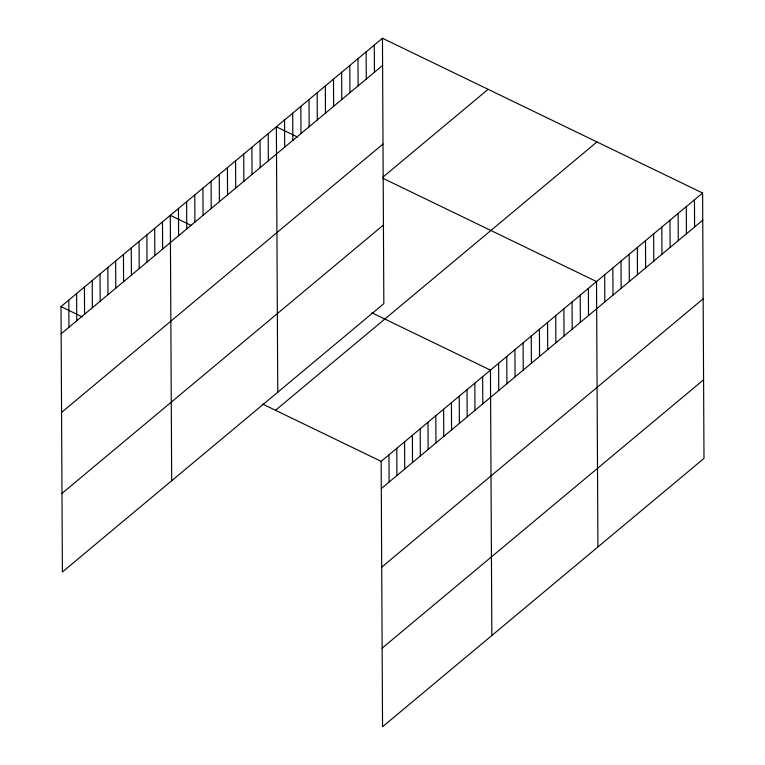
<?xml version="1.0" encoding="UTF-8"?>
<svg xmlns="http://www.w3.org/2000/svg" width="765" height="765" viewBox="0 0 765 765"><rect width="100%" height="100%" fill="white"/><g stroke="black" fill="none" stroke-linecap="round" stroke-linejoin="round"><path stroke-width="1.15" d="M382.452 38.25L383.839 303.648L62.395 571.99L61.009 306.593L382.452 38.25L702.605 193.01L703.991 458.407L382.548 726.75L381.161 461.352L702.605 193.01M61.143 333.789L382.586 65.446M61.554 412.402L382.997 144.049M382.93 177.117L488.099 89.323M61.984 493.387L383.428 225.044M275.515 410.279L596.958 141.936M381.305 488.548L702.748 220.196M381.716 567.152L703.159 298.809M382.137 648.146L703.58 379.794M297.499 137.021L276.375 126.808L277.762 392.206M383.016 178.35L596.528 281.558L597.924 546.956M191.422 225.57L170.299 215.357L171.685 480.755M371.933 312.828L490.451 370.117L491.847 635.514M61.009 306.593L82.132 316.806M262.644 404.063L381.161 461.352M694.448 199.818L694.591 227.014M686.291 206.627L686.425 233.822M678.125 213.445L678.268 240.64M669.968 220.253L670.111 247.449M661.811 227.062L661.955 254.257M653.645 233.88L653.788 261.075M645.488 240.688L645.631 267.884M637.331 247.497L637.475 274.692M629.165 254.315L629.308 281.51M621.008 261.123L621.151 288.319M612.851 267.932L612.995 295.127M604.694 274.75L604.828 301.945M588.371 288.367L588.515 315.562M580.214 295.185L580.348 322.381M572.048 301.993L572.191 329.189M563.891 308.802L564.035 335.998M555.734 315.62L555.878 342.816M547.568 322.428L547.711 349.624M539.411 329.237L539.555 356.433M531.254 336.055L531.398 363.251M523.088 342.863L523.231 370.059M514.931 349.682L515.075 376.868M506.774 356.49L506.918 383.686M498.617 363.299L498.751 390.494M482.648 376.629L482.792 403.824M474.836 383.15L474.979 410.346M467.033 389.662L467.176 416.858M459.23 396.184L459.373 423.38M451.417 402.696L451.56 429.892M443.614 409.218L443.757 436.413M435.811 415.73L435.954 442.925M427.998 422.251L428.142 449.447M420.195 428.763L420.339 455.959M412.392 435.285L412.526 462.481M404.58 441.797L404.723 468.993M396.777 448.319L396.92 475.514M388.964 454.831L389.108 482.026M374.286 45.059L374.429 72.254M366.129 51.877L366.272 79.072M357.972 58.685L358.116 85.881M349.806 65.494L349.949 92.689M341.649 72.312L341.792 99.507M333.492 79.12L333.636 106.316M325.326 85.929L325.469 113.124M317.169 92.747L317.312 119.942M309.012 99.555L309.156 126.751M300.855 106.364L300.989 133.559M292.689 113.182L292.832 140.378M284.532 119.99L284.676 147.186M268.209 133.617L268.352 160.813M260.052 140.425L260.196 167.621M251.895 147.243L252.039 174.439M243.729 154.052L243.872 181.248M235.572 160.86L235.716 188.056M227.415 167.678L227.559 194.874M219.249 174.487L219.392 201.683M211.092 181.295L211.236 208.491M202.935 188.114L203.079 215.309M194.779 194.922L194.912 222.118M186.612 201.731L186.756 228.926M178.455 208.549L178.599 235.744M162.486 221.879L162.629 249.074M154.683 228.391L154.826 255.586M146.88 234.912L147.014 262.108M139.067 241.424L139.211 268.62M131.264 247.946L131.408 275.142M123.452 254.458L123.595 281.654M115.649 260.98L115.792 288.175M107.846 267.492L107.989 294.688M100.033 274.013L100.177 301.209M92.23 280.526L92.374 307.721M84.427 287.047L84.571 314.243M76.615 293.559L76.758 320.755M68.812 300.081L68.955 327.277"/></g></svg>
